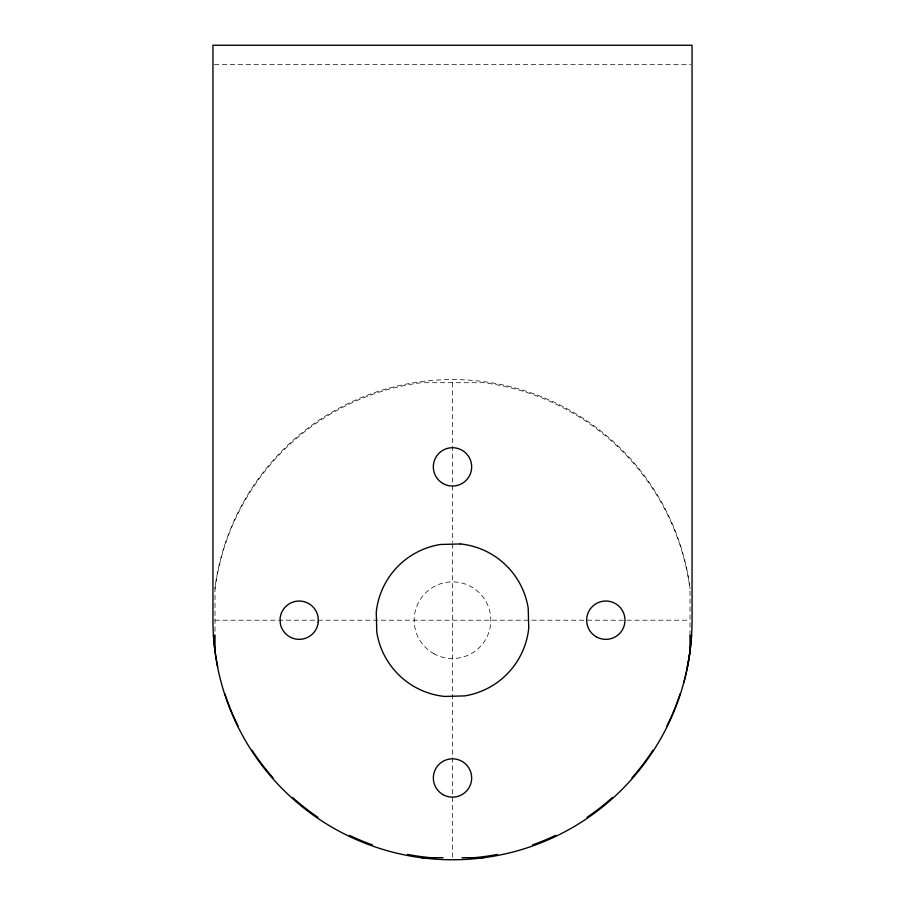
<?xml version="1.0" encoding="UTF-8"?>
<svg xmlns="http://www.w3.org/2000/svg" width="905" height="905" viewBox="0 0 905 905"><rect width="100%" height="100%" fill="white"/><g stroke="black" fill="none" stroke-linecap="round" stroke-linejoin="round"><path stroke-width="0.68" stroke-dasharray="4.53 3.39" d="M214.349 64.413L690.651 64.413M214.994 620.197L690.006 620.197M690.006 635.14L690.006 587.854A239.554 239.542 0 0 0 214.994 587.854L214.994 635.14M452.5 382.702L452.5 542.446M452.5 543.86L452.5 857.68M214.994 588.929A239.554 239.542 0 0 1 421.232 382.702L483.768 382.702A239.554 239.542 0 0 1 690.006 588.929M433.337 653.387A38.327 38.327 0 0 0 490.827 620.197A38.327 38.327 0 0 0 433.337 586.994A38.327 38.327 0 0 0 433.337 653.387"/><path stroke-width="1.36" d="M421.232 857.68L442.986 857.68M462.014 857.68L483.768 857.68M690.006 635.14L690.006 651.453A239.554 239.554 0 0 1 436.832 859.241A239.554 239.554 0 0 1 212.947 620.197L212.947 45.25L692.054 45.25L692.054 620.197A239.554 239.554 0 0 1 683.897 682.189M214.994 635.14L214.994 651.453M691.522 635.208A239.554 239.542 0 0 1 687.268 666.815M680.096 693.864A239.554 239.542 0 0 1 666.917 725.946M652.991 750.222A239.554 239.542 0 0 1 631.962 777.802M612.233 797.644A239.554 239.542 0 0 1 587.096 817.283M555.568 835.36A239.554 239.542 0 0 1 532.536 844.897M497.456 854.411A239.554 239.542 0 0 1 469.978 858.031M435.022 858.031A239.554 239.542 0 0 1 407.544 854.411M372.464 844.897A239.554 239.542 0 0 1 349.432 835.36M317.904 817.283A239.554 239.542 0 0 1 292.768 797.644M273.039 777.802A239.554 239.542 0 0 1 252.009 750.222M238.083 725.946A239.554 239.542 0 0 1 224.904 693.864M217.732 666.815A239.554 239.542 0 0 1 213.478 635.208M460.453 543.95L440.441 544.482A76.654 76.654 0 0 0 376.254 612.244L376.797 632.244A76.654 76.654 0 0 0 444.547 696.431L464.559 695.9A76.654 76.654 0 0 0 528.746 628.138L528.203 608.137A76.654 76.654 0 0 0 460.453 543.95M318.255 622.063L318.085 617.063A19.163 19.163 0 0 0 280.109 618.319L280.279 623.319A19.163 19.163 0 0 0 318.255 622.063M442.918 794.579A19.163 19.163 0 0 0 471.663 777.983A19.163 19.163 0 0 0 442.918 761.388A19.163 19.163 0 0 0 442.918 794.579M442.918 483.474A19.163 19.163 0 0 0 471.663 466.878A19.163 19.163 0 0 0 442.918 450.271A19.163 19.163 0 0 0 442.918 483.474M596.237 636.792A19.163 19.163 0 0 0 624.982 620.197A19.163 19.163 0 0 0 596.237 603.59A19.163 19.163 0 0 0 596.237 636.792"/></g></svg>
